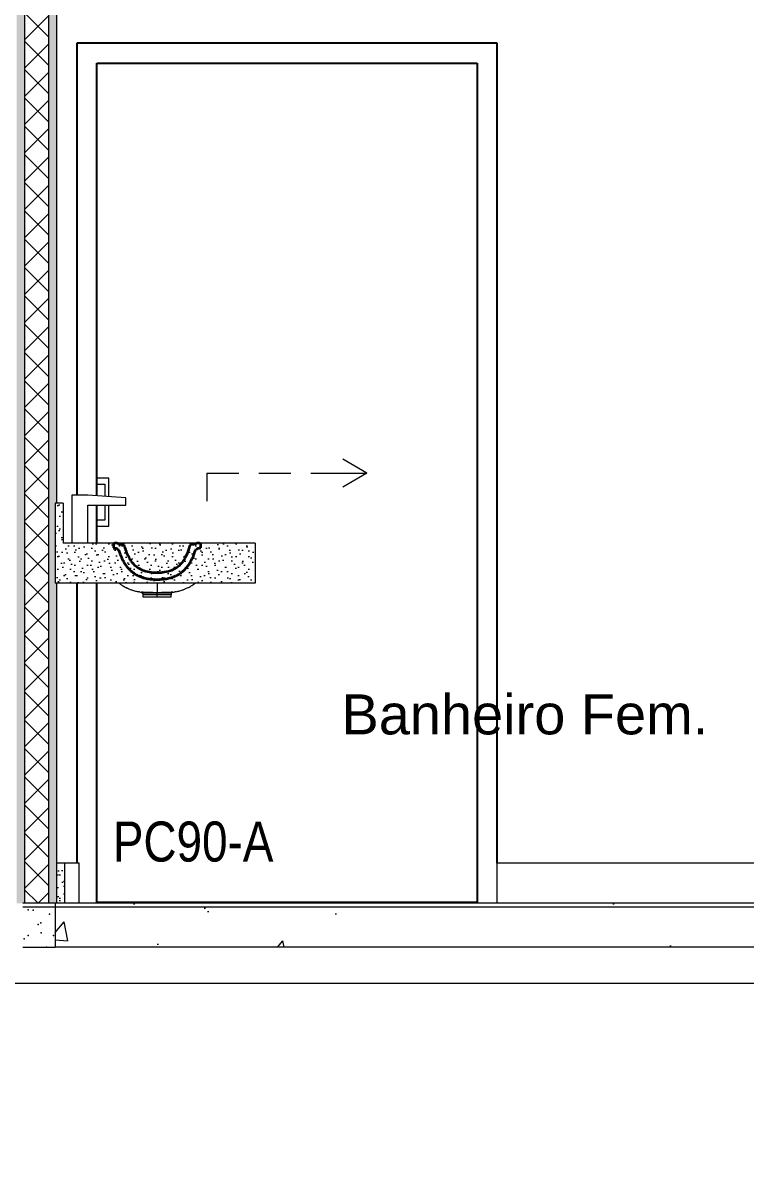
# Model space of a CAD drawing. Header units: metres. Extents: x -1783 to 21505, y -57 to 13660.
# Drawn here: x 17388 to 17568.5, y 7243.5 to 7532 of the extents above; entities that cross this region are included whole.
import ezdxf

# ---------------------------------------------------------------- set-up
doc = ezdxf.new("R2010")
doc.units = ezdxf.units.M
doc.header["$MEASUREMENT"] = 0
for name, color, linetype, lineweight in [('01_A Corte AA_1_0_Caneta_No__1', 7, 'Continuous', 35), ('01_A Corte AA_1_COBERTURA-LINHAS.EXEC_Caneta_No__241', 7, 'Continuous', 13), ('01_A Corte AA_1_LAJES.EST_Caneta_No__241', 7, 'Continuous', 13), ('01_A Corte AA_1_LAJES.EST_Caneta_No__4', 7, 'Continuous', 20), ('01_A Corte AA_1_LAJES.EST_Caneta_No__7', 7, 'Continuous', 13), ('01_A Corte AA_1_LOUCAS-METAIS.ARQ_Caneta_No__1', 7, 'Continuous', 35), ('01_A Corte AA_1_LOUCAS-METAIS.ARQ_Caneta_No__96', 252, 'Continuous', 0), ('01_A Corte AA_1_PAREDE CONSTRUIR_Caneta_No__241', 7, 'Continuous', 13), ('01_A Corte AA_1_PAREDE CONSTRUIR_Caneta_No__3', 7, 'Continuous', 25), ('01_A Corte AA_1_PAREDE CONSTRUIR_Caneta_No__83', 84, 'Continuous', 0), ('01_A Corte AA_1_PAREDE CONSTRUIR_Caneta_No__98', 7, 'Continuous', 0), ('01_A Corte AA_1_PISO - Rodapé_Caneta_No__11', 7, 'Continuous', 5)]:
    doc.layers.add(name, color=color, linetype=linetype, lineweight=lineweight)
for name, color, linetype, lineweight, true_color in [('01_A Corte AA_1_LAJES.EST_Caneta_No__16', 7, 'Continuous', 0, 0xc9c9c9), ('01_A Corte AA_1_LAJES.EST_Caneta_No__254', 7, 'Continuous', 0, 0xd1c9ad), ('01_A Corte AA_1_LAJES.EST_Caneta_No__97', 7, 'Continuous', 5, 0x6b6b6b), ('01_A Corte AA_1_LOUCAS-METAIS.ARQ_Caneta_No__97', 7, 'Continuous', 5, 0x6b6b6b), ('01_A Corte AA_1_PAREDE CONSTRUIR_Caneta_No__97', 7, 'Continuous', 5, 0x6b6b6b), ('01_A Corte AA_1_PISO - Rodapé_Caneta_No__97', 7, 'Continuous', 5, 0x6b6b6b)]:
    doc.layers.add(name, color=color, linetype=linetype, lineweight=lineweight, true_color=true_color)
doc.layers.add('01_A Corte AA_1_PAREDE CONSTRUIR', color=7, linetype='Continuous')
doc.layers.add('cotas', color=7, linetype='Continuous')
doc.styles.add('GENERATED_STYLE_1', font='arial.ttf')
doc.styles.add('GENERATED_STYLE_2', font='arial.ttf', dxfattribs={"width": 0.8})
pattern_1 = [(45, (22447.5286, 7316.9294), (-1.5909903, 1.5909903), [0, -1.5, 0, -2.25]), (110, (22452.5286, 7316.9294), (2.1143084, 0.7695453), [0, -1.1, 0, -1.9])]

msp = doc.modelspace()

# ---------------------------------------------------------------- hatches: boundary and pattern name
at = {"layer": '01_A Corte AA_1_LAJES.EST_Caneta_No__254', "linetype": 'Continuous', "lineweight": 0, "true_color": 0xd1c9ad}
h = msp.add_hatch(dxfattribs=at)
h.set_pattern_fill('HAIE_OD_0001', color=9, scale=100, style=0, pattern_type=2)
h.set_pattern_definition([(45, (22447.529, 7361.93), (-15.9099, 15.9099), [0, -15, 0, -22.5]), (110, (22497.529, 7361.93), (21.14308, 7.69545), [0, -11, 0, -19])])
h.paths.add_polyline_path([(17395.959, 7310.929), (18046.125, 7310.929), (18046.125, 7311.929), (17395.959, 7311.929)])
at = {"layer": '01_A Corte AA_1_LAJES.EST_Caneta_No__97', "linetype": 'Continuous', "lineweight": 5, "true_color": 0x6b6b6b}
h = msp.add_hatch(dxfattribs=at)
h.set_pattern_fill('AR_CONC_0001', color=251, scale=100, style=0, pattern_type=2)
h.set_pattern_definition([(50, (22447.53, 7311.93), (-54.6554, 4.78173), [5.715, -62.865]), (355, (22447.53, 7311.93), (-10.573, 57.31705), [4.572, -50.2922]), (100.4514, (22452.083, 7311.53), (44.0824, 52.5353), [4.857, -53.4271]), (46.1842, (22447.53, 7327.17), (-81.3237, 12.6127), [8.5725, -94.2975]), (96.6356, (22454.306, 7326.12), (71.2212, 74.2278), [7.2855, -80.1407]), (351.1842, (22447.53, 7327.17), (71.2212, 74.2278), [6.858, -75.4379]), (21, (22455.15, 7323.36), (-45.4843, 30.67956), [5.715, -62.865]), (326, (22455.15, 7323.36), (18.5406, 55.2564), [4.572, -50.292]), (71.4514, (22458.94, 7320.803), (64.0249, 24.57683), [4.857, -53.427]), (37.5, (22447.529, 7311.93), (0.92658, 25.36651), [0, -49.6824, 0, -51.054, 0, -50.4825]), (7.5, (22447.53, 7311.93), (20.0459, 30.05417), [0, -29.1084, 0, -48.5394, 0, -19.2405]), (327.5, (22430.536, 7311.93), (-40.67718, 1.71862), [0, -19.05, 0, -59.436, 0, -78.867]), (317.5, (22422.916, 7311.93), (44.43875, 7.62795), [0, -24.765, 0, -39.4716, 0, -56.007])])
h.paths.add_polyline_path([(17395.959, 7300.929), (18046.125, 7300.929), (18046.125, 7310.929), (17395.959, 7310.929)])
at = {"layer": '01_A Corte AA_1_LOUCAS-METAIS.ARQ_Caneta_No__97', "linetype": 'Continuous', "lineweight": 5, "true_color": 0x6b6b6b}
h = msp.add_hatch(dxfattribs=at)
h.set_pattern_fill('CUT_STONE_0001', color=251, scale=100, style=0, pattern_type=2)
h.set_pattern_definition(pattern_1)
h.paths.add_polyline_path([(17395.959, 7411.929), (17395.959, 7391.929), (17445.959, 7391.929), (17445.959, 7401.929), (17397.959, 7401.929), (17397.959, 7411.929)])
at = {"layer": '01_A Corte AA_1_PAREDE CONSTRUIR', "linetype": 'Continuous', "lineweight": 0, "true_color": 0xffffff}
for points in [[(17386.363, 7311.929), (17388.363, 7311.929), (17388.363, 7626.929), (17386.363, 7626.929)], [(17394.363, 7626.929), (17394.363, 7311.929), (17396.363, 7311.929), (17396.363, 7391.929), (17395.959, 7391.929), (17395.959, 7411.929), (17396.363, 7411.929), (17396.363, 7626.929)]]:
    msp.add_hatch(color=7, dxfattribs=at).paths.add_polyline_path(points)
at = {"layer": '01_A Corte AA_1_PAREDE CONSTRUIR_Caneta_No__83', "linetype": 'Continuous', "lineweight": 0}
h = msp.add_hatch(dxfattribs=at)
h.set_pattern_fill('PLACOMUR_0001', color=84, scale=100, style=0, pattern_type=2)
h.set_pattern_definition([(45, (22447.5286, 7311.9294), (-3.535534, 3.535534), []), (135, (22447.5286, 7311.9294), (3.535534, 3.535534), [])])
h.paths.add_polyline_path([(17388.363, 7626.929), (17388.363, 7311.929), (17394.363, 7311.929), (17394.363, 7626.929)])
at = {"layer": '01_A Corte AA_1_PISO - Rodapé_Caneta_No__97', "linetype": 'Continuous', "lineweight": 5, "true_color": 0x6b6b6b}
h = msp.add_hatch(dxfattribs=at)
h.set_pattern_fill('CUT_STONE_0001', color=251, scale=100, style=0, pattern_type=2)
h.set_pattern_definition(pattern_1)
h.paths.add_polyline_path([(17396.363, 7321.929), (17396.363, 7311.929), (17398.363, 7311.929), (17398.363, 7321.929)])
at = {"layer": 'cotas'}
h = msp.add_hatch(color=7, dxfattribs=at)
h.dxf.hatch_style = 1
h.paths.add_polyline_path([(21504.961, 13659.963), (10304.961, 13659.963), (10304.961, 5739.963), (21504.961, 5739.963)])
h.paths.add_polyline_path([(10571.627, 13593.296), (21371.627, 13593.296), (21371.627, 5806.63), (10571.627, 5806.63)], flags=16)

# ---------------------------------------------------------------- linework, layer by layer
at = {"layer": '01_A Corte AA_1_LAJES.EST_Caneta_No__16', "color": 9, "linetype": 'Continuous', "lineweight": 0, "ltscale": 1000, "true_color": 0xc9c9c9}
msp.add_line((17066.125, 7291.929), (17886.169, 7291.929), dxfattribs=at)
at = {"layer": '01_A Corte AA_1_LAJES.EST_Caneta_No__241', "color": 7, "linetype": 'Continuous', "lineweight": 13, "ltscale": 1000}
for p, q in [((17395.959, 7310.929), (17387.959, 7310.929)), ((17387.959, 7300.929), (17395.959, 7300.929))]:
    msp.add_line(p, q, dxfattribs=at)
at = {"layer": '01_A Corte AA_1_LAJES.EST_Caneta_No__4', "color": 7, "linetype": 'Continuous', "lineweight": 20, "ltscale": 1000}
for p in [(17395.959, 7310.929), (18046.125, 7300.929)]:
    msp.add_line(p, (17395.959, 7300.929), dxfattribs=at)
at = {"layer": '01_A Corte AA_1_LAJES.EST_Caneta_No__7', "color": 7, "linetype": 'Continuous', "lineweight": 13, "ltscale": 1000}
for p, q in [((17395.959, 7311.929), (17395.959, 7310.929)), ((17704.292, 7311.929), (17398.363, 7311.929)), ((18046.125, 7310.929), (17395.959, 7310.929))]:
    msp.add_line(p, q, dxfattribs=at)
at = {"layer": '01_A Corte AA_1_LAJES.EST_Caneta_No__7', "color": 7, "linetype": 'Continuous', "lineweight": 13, "ltscale": 1000, "flags": 128}
msp.add_lwpolyline([(17398.363, 7311.929), (17396.363, 7311.929), (17395.959, 7311.929)], dxfattribs=at)
at = {"layer": '01_A Corte AA_1_LAJES.EST_Caneta_No__97', "color": 251, "linetype": 'Continuous', "lineweight": 5, "ltscale": 1000, "true_color": 0x6b6b6b}
for p in [(17389.24, 7310.262), (17390.465, 7310.183), (17394.544, 7309.202), (17391.764, 7306.612), (17392.422, 7307.08), (17388.288, 7303.006), (17389.24, 7303.898), (17392.517, 7304.545), (17395.604, 7303.898), (17393.817, 7300.974)]:
    msp.add_point(p, dxfattribs=at)
at = {"layer": '01_A Corte AA_1_LOUCAS-METAIS.ARQ_Caneta_No__1', "color": 7, "linetype": 'Continuous', "lineweight": 35, "ltscale": 1000}
for p, q in [((17411.403, 7401.929), (17410.906, 7401.929)), ((17411.788, 7401.796), (17411.786, 7401.798)), ((17432.001, 7401.929), (17431.506, 7401.929)), ((17414.213, 7398.816), (17414.211, 7398.82)), ((17430.227, 7398.086), (17430.229, 7398.09))]:
    msp.add_line(p, q, dxfattribs=at)
at = {"layer": '01_A Corte AA_1_LOUCAS-METAIS.ARQ_Caneta_No__1', "color": 7, "linetype": 'Continuous', "lineweight": 35, "ltscale": 1000, "flags": 128}
for points in [[(17410.586, 7401.78), (17410.541, 7401.663), (17410.53, 7401.558), (17410.55, 7401.448), (17410.563, 7401.334), (17410.563, 7401.042), (17410.55, 7400.931), (17410.55, 7400.754)], [(17410.723, 7401.889), (17410.683, 7401.858), (17410.586, 7401.78)], [(17410.906, 7401.929), (17410.723, 7401.889)], [(17413.241, 7401.437), (17413.147, 7401.492), (17412.997, 7401.579), (17412.857, 7401.6), (17412.665, 7401.63), (17412.291, 7401.63), (17412.202, 7401.638), (17412.119, 7401.65), (17411.991, 7401.694), (17411.79, 7401.794), (17411.712, 7401.868), (17411.623, 7401.899), (17411.41, 7401.929)], [(17429.665, 7401.437), (17429.606, 7401.301), (17429.578, 7401.235), (17429.528, 7401.062), (17429.484, 7400.929), (17429.454, 7400.827), (17429.308, 7400.377), (17429.283, 7400.302), (17429.121, 7399.849), (17429.101, 7399.794), (17428.918, 7399.331), (17428.696, 7398.823), (17428.664, 7398.758), (17428.379, 7398.204), (17428.344, 7398.148), (17428.024, 7397.621), (17427.924, 7397.487), (17427.622, 7397.071), (17427.258, 7396.685), (17426.92, 7396.317), (17426.181, 7395.734), (17426.078, 7395.662), (17425.968, 7395.608), (17425.041, 7395.143), (17424.269, 7394.868), (17423.329, 7394.679), (17422.434, 7394.569), (17422.31, 7394.562), (17421.662, 7394.554), (17421.578, 7394.545), (17421.453, 7394.536), (17421.329, 7394.545), (17421.246, 7394.554), (17420.599, 7394.562), (17420.472, 7394.569), (17419.579, 7394.679), (17418.672, 7394.857), (17417.868, 7395.142), (17416.943, 7395.605), (17416.83, 7395.66), (17416.725, 7395.735), (17415.988, 7396.315), (17415.651, 7396.682), (17415.286, 7397.069), (17414.984, 7397.484), (17414.884, 7397.618), (17414.564, 7398.145), (17414.529, 7398.202), (17414.242, 7398.758), (17414.211, 7398.82), (17414.002, 7399.296), (17413.806, 7399.79), (17413.786, 7399.845), (17413.624, 7400.299), (17413.6, 7400.373), (17413.454, 7400.822), (17413.352, 7401.147), (17413.327, 7401.235), (17413.241, 7401.437)], [(17431.506, 7401.929), (17431.442, 7401.923), (17431.354, 7401.914), (17431.271, 7401.886), (17431.22, 7401.868), (17431.127, 7401.801), (17431.079, 7401.772), (17431.031, 7401.747), (17430.95, 7401.706), (17430.816, 7401.66), (17430.742, 7401.643), (17430.613, 7401.63), (17430.245, 7401.63), (17430.157, 7401.615), (17429.909, 7401.579), (17429.819, 7401.527), (17429.665, 7401.437)], [(17432.183, 7401.889), (17432.117, 7401.904), (17432.044, 7401.92)], [(17432.321, 7401.78), (17432.277, 7401.815), (17432.183, 7401.889)], [(17432.356, 7400.754), (17432.356, 7400.931), (17432.343, 7401.042), (17432.343, 7401.334), (17432.367, 7401.487), (17432.374, 7401.537), (17432.381, 7401.63), (17432.321, 7401.78)], [(17410.55, 7400.754), (17410.766, 7400.754), (17410.984, 7400.717), (17411.27, 7400.67), (17411.507, 7400.53), (17411.672, 7400.434)], [(17411.672, 7400.434), (17411.851, 7400.154), (17411.89, 7400.095), (17411.981, 7399.834), (17412.069, 7399.579), (17412.16, 7399.327), (17412.256, 7399.076), (17412.453, 7398.592), (17412.656, 7398.137), (17412.677, 7398.091), (17412.912, 7397.623), (17412.937, 7397.577), (17413.08, 7397.317), (17413.127, 7397.239), (17413.258, 7397.016), (17413.331, 7396.901), (17413.447, 7396.719), (17413.552, 7396.566), (17413.646, 7396.427), (17413.792, 7396.232), (17413.858, 7396.142), (17414.052, 7395.901), (17414.245, 7395.676), (17414.32, 7395.591), (17414.575, 7395.329), (17414.657, 7395.252), (17414.843, 7395.074), (17415.005, 7394.935), (17415.126, 7394.829), (17415.387, 7394.624), (17415.544, 7394.507), (17415.742, 7394.37), (17415.818, 7394.322), (17416.077, 7394.159), (17416.303, 7394.032), (17416.43, 7393.959), (17416.717, 7393.812), (17416.8, 7393.772), (17416.847, 7393.753), (17417.195, 7393.603), (17417.485, 7393.495), (17417.608, 7393.447), (17417.804, 7393.382), (17418.043, 7393.31), (17418.234, 7393.261), (17418.502, 7393.191), (17418.83, 7393.118), (17418.982, 7393.089), (17419.143, 7393.064), (17419.489, 7393.01), (17419.807, 7392.97), (17420.016, 7392.95), (17420.31, 7392.929), (17420.566, 7392.91), (17420.744, 7392.902), (17421.138, 7392.892), (17421.325, 7392.889), (17421.453, 7392.887), (17421.581, 7392.889), (17421.768, 7392.892), (17422.162, 7392.902), (17422.339, 7392.91), (17422.594, 7392.929), (17422.889, 7392.95), (17423.099, 7392.97), (17423.417, 7393.01), (17423.761, 7393.064), (17423.923, 7393.089), (17424.076, 7393.118), (17424.403, 7393.19), (17424.67, 7393.261), (17424.862, 7393.31), (17425.102, 7393.382), (17425.298, 7393.447), (17425.42, 7393.494), (17425.71, 7393.603), (17426.059, 7393.752), (17426.105, 7393.772), (17426.189, 7393.812), (17426.476, 7393.958), (17426.602, 7394.031), (17426.828, 7394.158), (17427.087, 7394.322), (17427.164, 7394.369), (17427.362, 7394.507), (17427.481, 7394.593), (17427.779, 7394.829), (17427.9, 7394.934), (17428.062, 7395.074), (17428.376, 7395.378), (17428.46, 7395.458), (17428.663, 7395.681), (17428.823, 7395.862), (17428.873, 7395.925), (17429.155, 7396.283), (17429.236, 7396.398), (17429.361, 7396.571), (17429.466, 7396.732), (17429.555, 7396.866), (17429.679, 7397.069), (17429.738, 7397.165), (17429.875, 7397.407), (17429.911, 7397.469), (17430.058, 7397.746), (17430.227, 7398.086), (17430.25, 7398.135), (17430.374, 7398.407), (17430.511, 7398.728), (17430.642, 7399.053), (17430.735, 7399.299), (17430.826, 7399.547), (17430.913, 7399.798), (17430.997, 7400.051), (17431.099, 7400.221), (17431.147, 7400.297), (17431.234, 7400.434)], [(17431.234, 7400.434), (17431.454, 7400.563), (17431.636, 7400.67), (17431.92, 7400.717), (17432.141, 7400.754), (17432.356, 7400.754)]]:
    msp.add_lwpolyline(points, dxfattribs=at)
at = {"layer": '01_A Corte AA_1_LOUCAS-METAIS.ARQ_Caneta_No__96', "color": 252, "linetype": 'Continuous', "lineweight": 0, "ltscale": 1000}
for p, q in [((17404.121, 7413.929), (17400.121, 7413.929)), ((17400.121, 7413.929), (17400.121, 7401.929)), ((17413.621, 7413.265), (17404.121, 7413.929)), ((17413.621, 7411.429), (17413.621, 7413.265)), ((17397.959, 7411.929), (17396.363, 7411.929)), ((17397.959, 7411.929), (17397.959, 7401.929)), ((17404.121, 7401.929), (17404.121, 7411.429)), ((17404.121, 7411.429), (17413.621, 7411.429)), ((17410.906, 7401.929), (17397.959, 7401.929)), ((17431.506, 7401.929), (17411.403, 7401.929)), ((17445.959, 7401.929), (17445.959, 7391.929)), ((17411.981, 7391.915), (17411.961, 7391.929)), ((17411.981, 7391.915), (17412.028, 7391.881)), ((17412.028, 7391.882), (17412.166, 7391.78)), ((17412.166, 7391.78), (17412.028, 7391.882)), ((17412.166, 7391.78), (17412.18, 7391.771)), ((17412.18, 7391.771), (17412.166, 7391.78)), ((17412.192, 7391.762), (17412.18, 7391.771)), ((17412.192, 7391.762), (17412.365, 7391.642)), ((17412.365, 7391.642), (17412.561, 7391.511)), ((17412.561, 7391.511), (17412.761, 7391.383)), ((17412.761, 7391.383), (17412.839, 7391.335)), ((17412.839, 7391.335), (17413.046, 7391.211)), ((17413.046, 7391.211), (17413.255, 7391.092)), ((17413.255, 7391.092), (17413.468, 7390.976)), ((17413.468, 7390.976), (17413.684, 7390.864)), ((17413.684, 7390.864), (17413.913, 7390.751)), ((17413.747, 7390.835), (17413.952, 7390.733)), ((17413.952, 7390.733), (17414.078, 7390.674)), ((17414.078, 7390.674), (17414.244, 7390.599)), ((17414.244, 7390.599), (17414.412, 7390.526)), ((17414.412, 7390.526), (17414.582, 7390.456)), ((17414.582, 7390.456), (17414.757, 7390.386)), ((17414.757, 7390.386), (17414.933, 7390.319)), ((17414.933, 7390.319), (17415.112, 7390.255)), ((17415.112, 7390.255), (17415.291, 7390.193)), ((17415.291, 7390.193), (17415.551, 7390.109)), ((17415.551, 7390.109), (17415.798, 7390.036)), ((17415.798, 7390.036), (17416.048, 7389.967)), ((17416.048, 7389.967), (17416.259, 7389.913)), ((17416.259, 7389.913), (17416.472, 7389.863)), ((17416.472, 7389.863), (17416.55, 7389.846)), ((17416.55, 7389.846), (17416.792, 7389.796)), ((17417.036, 7389.75), (17416.792, 7389.796)), ((17417.027, 7389.752), (17417.027, 7389.752)), ((17417.027, 7389.752), (17417.283, 7389.71)), ((17417.027, 7389.752), (17417.036, 7389.75)), ((17417.283, 7389.71), (17417.531, 7389.674)), ((17417.531, 7389.674), (17417.546, 7389.671)), ((17417.546, 7389.671), (17417.531, 7389.674)), ((17417.569, 7389.672), (17417.541, 7389.673)), ((17417.561, 7389.666), (17417.574, 7389.659)), ((17417.574, 7389.659), (17417.561, 7389.666)), ((17417.561, 7389.666), (17417.586, 7389.65)), ((17417.613, 7389.67), (17417.569, 7389.672)), ((17417.596, 7389.639), (17417.632, 7389.596)), ((17417.632, 7389.596), (17417.596, 7389.639)), ((17417.675, 7389.668), (17417.613, 7389.67)), ((17417.674, 7389.635), (17417.616, 7389.637)), ((17417.632, 7389.596), (17417.667, 7389.553)), ((17417.667, 7389.553), (17417.703, 7389.51)), ((17417.77, 7389.631), (17417.674, 7389.635)), ((17417.753, 7389.665), (17417.675, 7389.668)), ((17417.703, 7389.51), (17417.738, 7389.467)), ((17417.738, 7389.467), (17417.774, 7389.424)), ((17417.848, 7389.662), (17417.753, 7389.665)), ((17417.9, 7389.627), (17417.77, 7389.631)), ((17417.954, 7389.424), (17417.774, 7389.424)), ((17417.774, 7389.424), (17417.819, 7389.36)), ((17417.958, 7389.659), (17417.848, 7389.662)), ((17418.065, 7389.622), (17417.9, 7389.627)), ((17418.476, 7389.424), (17417.954, 7389.424)), ((17418.083, 7389.655), (17417.958, 7389.659)), ((17418.263, 7389.615), (17418.065, 7389.622)), ((17418.218, 7389.651), (17418.083, 7389.655)), ((17418.365, 7389.646), (17418.218, 7389.651)), ((17418.49, 7389.608), (17418.263, 7389.615)), ((17418.525, 7389.641), (17418.365, 7389.646)), ((17419.29, 7389.424), (17418.476, 7389.424)), ((17418.745, 7389.6), (17418.49, 7389.608)), ((17418.697, 7389.636), (17418.525, 7389.641)), ((17418.91, 7389.63), (17418.697, 7389.636)), ((17419.026, 7389.592), (17418.745, 7389.6)), ((17419.121, 7389.624), (17418.91, 7389.63)), ((17419.329, 7389.583), (17419.026, 7389.592)), ((17419.343, 7389.617), (17419.121, 7389.624)), ((17420.316, 7389.424), (17419.29, 7389.424)), ((17419.652, 7389.573), (17419.329, 7389.583)), ((17419.574, 7389.61), (17419.343, 7389.617)), ((17419.814, 7389.603), (17419.574, 7389.61)), ((17419.992, 7389.562), (17419.652, 7389.573)), ((17419.965, 7389.599), (17419.814, 7389.603)), ((17420.181, 7389.592), (17419.965, 7389.599)), ((17420.346, 7389.552), (17419.992, 7389.562)), ((17420.292, 7389.59), (17420.181, 7389.592)), ((17420.37, 7389.587), (17420.181, 7389.592)), ((17421.453, 7389.424), (17420.316, 7389.424)), ((17420.71, 7389.545), (17420.346, 7389.552)), ((17421.002, 7389.574), (17420.37, 7389.587)), ((17421.079, 7389.54), (17420.71, 7389.545)), ((17421.002, 7389.574), (17421.453, 7389.571)), ((17421.453, 7389.537), (17421.079, 7389.54)), ((17421.453, 7391.929), (17421.453, 7391.813)), ((17421.453, 7391.813), (17421.453, 7391.699)), ((17421.453, 7391.699), (17421.453, 7391.542)), ((17421.453, 7391.542), (17421.453, 7391.455)), ((17421.453, 7391.455), (17421.453, 7391.355)), ((17421.453, 7391.355), (17421.453, 7391.258)), ((17421.453, 7391.258), (17421.453, 7391.112)), ((17421.453, 7391.112), (17421.453, 7390.973)), ((17421.453, 7390.973), (17421.453, 7390.863)), ((17421.453, 7390.863), (17421.453, 7390.758)), ((17421.453, 7390.758), (17421.453, 7390.646)), ((17421.453, 7390.646), (17421.453, 7390.54)), ((17421.453, 7390.54), (17421.453, 7390.505)), ((17421.453, 7390.505), (17421.453, 7390.354)), ((17421.453, 7390.354), (17421.453, 7390.215)), ((17421.453, 7390.215), (17421.453, 7390.116)), ((17421.453, 7390.116), (17421.453, 7390.025)), ((17421.453, 7390.025), (17421.453, 7389.941)), ((17421.453, 7389.941), (17421.453, 7389.884)), ((17421.453, 7389.884), (17421.453, 7389.871)), ((17421.453, 7389.871), (17421.453, 7389.832)), ((17421.453, 7389.832), (17421.453, 7389.785)), ((17421.453, 7389.785), (17421.453, 7389.742)), ((17421.453, 7389.742), (17421.453, 7389.703)), ((17421.453, 7389.703), (17421.453, 7389.663)), ((17421.453, 7389.663), (17421.453, 7389.63)), ((17421.453, 7389.604), (17421.453, 7389.585)), ((17421.453, 7389.585), (17421.453, 7389.604)), ((17421.453, 7389.56), (17421.453, 7389.576)), ((17421.453, 7389.537), (17421.904, 7389.574)), ((17421.453, 7389.55), (17421.453, 7389.56)), ((17421.453, 7389.537), (17421.453, 7389.55)), ((17421.954, 7389.541), (17421.453, 7389.537)), ((17421.453, 7389.515), (17421.453, 7389.537)), ((17421.453, 7389.492), (17421.453, 7389.515)), ((17421.453, 7389.469), (17421.453, 7389.492)), ((17421.453, 7389.424), (17421.453, 7389.469)), ((17421.453, 7389.424), (17421.453, 7389.447)), ((17421.453, 7389.36), (17421.453, 7389.424)), ((17422.59, 7389.424), (17421.453, 7389.424)), ((17422.536, 7389.587), (17421.904, 7389.574)), ((17422.444, 7389.55), (17421.954, 7389.541)), ((17422.918, 7389.562), (17422.444, 7389.55)), ((17422.663, 7389.591), (17422.536, 7389.587)), ((17423.616, 7389.424), (17422.59, 7389.424)), ((17423.029, 7389.601), (17422.663, 7389.591)), ((17423.367, 7389.576), (17422.918, 7389.562)), ((17423.351, 7389.611), (17423.029, 7389.601)), ((17423.657, 7389.62), (17423.351, 7389.611)), ((17423.412, 7389.577), (17423.367, 7389.576)), ((17423.784, 7389.589), (17423.412, 7389.577)), ((17424.43, 7389.424), (17423.616, 7389.424)), ((17423.944, 7389.628), (17423.657, 7389.62)), ((17424.163, 7389.6), (17423.784, 7389.589)), ((17424.163, 7389.6), (17423.784, 7389.589)), ((17424.212, 7389.636), (17423.944, 7389.628)), ((17424.496, 7389.611), (17424.163, 7389.6)), ((17424.431, 7389.643), (17424.212, 7389.636)), ((17424.953, 7389.424), (17424.43, 7389.424)), ((17424.63, 7389.649), (17424.431, 7389.643)), ((17424.779, 7389.62), (17424.496, 7389.611)), ((17424.809, 7389.654), (17424.63, 7389.649)), ((17424.691, 7389.496), (17424.742, 7389.568)), ((17425.133, 7389.424), (17424.691, 7389.496)), ((17424.691, 7389.496), (17424.953, 7389.424)), ((17425.31, 7389.639), (17424.742, 7389.568)), ((17425.006, 7389.627), (17424.779, 7389.62)), ((17424.965, 7389.659), (17424.809, 7389.654)), ((17425.133, 7389.424), (17424.953, 7389.424)), ((17425.059, 7389.662), (17424.965, 7389.659)), ((17425.173, 7389.633), (17425.006, 7389.627)), ((17425.141, 7389.665), (17425.059, 7389.662)), ((17425.087, 7389.36), (17425.133, 7389.424)), ((17425.211, 7389.667), (17425.141, 7389.665)), ((17425.275, 7389.637), (17425.173, 7389.633)), ((17425.269, 7389.669), (17425.211, 7389.667)), ((17425.347, 7389.672), (17425.269, 7389.669)), ((17425.31, 7389.639), (17425.275, 7389.637)), ((17425.31, 7389.639), (17425.321, 7389.65)), ((17425.321, 7389.65), (17425.332, 7389.659)), ((17425.332, 7389.659), (17425.346, 7389.666)), ((17425.346, 7389.666), (17425.36, 7389.671)), ((17425.375, 7389.674), (17425.347, 7389.672)), ((17425.36, 7389.671), (17425.375, 7389.674)), ((17425.375, 7389.674), (17425.623, 7389.71)), ((17425.623, 7389.71), (17425.87, 7389.75)), ((17425.87, 7389.75), (17425.879, 7389.752)), ((17426.114, 7389.796), (17425.879, 7389.752)), ((17425.88, 7389.752), (17425.879, 7389.752)), ((17426.114, 7389.796), (17426.356, 7389.846)), ((17426.356, 7389.846), (17426.434, 7389.863)), ((17426.434, 7389.863), (17426.647, 7389.913)), ((17426.647, 7389.913), (17426.858, 7389.967)), ((17426.858, 7389.967), (17427.108, 7390.036)), ((17427.108, 7390.036), (17427.355, 7390.109)), ((17427.355, 7390.109), (17427.615, 7390.193)), ((17427.615, 7390.193), (17427.795, 7390.255)), ((17427.795, 7390.255), (17427.973, 7390.319)), ((17427.973, 7390.319), (17428.149, 7390.386)), ((17428.149, 7390.386), (17428.324, 7390.456)), ((17428.324, 7390.456), (17428.494, 7390.526)), ((17428.494, 7390.526), (17428.662, 7390.599)), ((17428.662, 7390.599), (17428.828, 7390.674)), ((17428.828, 7390.674), (17428.992, 7390.751)), ((17428.992, 7390.751), (17429.222, 7390.864)), ((17429.222, 7390.864), (17429.467, 7390.991)), ((17429.222, 7390.864), (17429.262, 7390.884)), ((17429.467, 7390.991), (17429.67, 7391.102)), ((17429.67, 7391.102), (17429.869, 7391.217)), ((17430.035, 7391.316), (17429.869, 7391.217)), ((17430.066, 7391.335), (17430.035, 7391.316)), ((17430.066, 7391.335), (17430.145, 7391.383)), ((17430.145, 7391.383), (17430.345, 7391.511)), ((17430.345, 7391.511), (17430.542, 7391.642)), ((17430.542, 7391.642), (17430.639, 7391.709)), ((17430.639, 7391.709), (17430.735, 7391.776)), ((17430.941, 7391.929), (17430.735, 7391.776)), ((17430.943, 7391.929), (17430.735, 7391.776)), ((17430.735, 7391.776), (17430.925, 7391.915)), ((17430.925, 7391.915), (17430.945, 7391.929)), ((17417.819, 7389.36), (17417.855, 7389.291)), ((17417.855, 7389.291), (17417.882, 7389.218)), ((17417.882, 7389.218), (17417.898, 7389.141)), ((17417.898, 7389.141), (17417.903, 7389.063)), ((17417.947, 7389.063), (17417.903, 7389.063)), ((17417.903, 7389.063), (17417.903, 7388.429)), ((17417.903, 7388.429), (17417.903, 7388.429)), ((17418.077, 7389.063), (17417.947, 7389.063)), ((17418.077, 7388.429), (17417.947, 7388.429)), ((17418.29, 7389.063), (17418.077, 7389.063)), ((17418.29, 7388.429), (17418.077, 7388.429)), ((17418.581, 7389.063), (17418.29, 7389.063)), ((17418.581, 7388.429), (17418.29, 7388.429)), ((17418.943, 7389.063), (17418.581, 7389.063)), ((17418.943, 7388.429), (17418.581, 7388.429)), ((17419.366, 7389.063), (17418.943, 7389.063)), ((17419.366, 7388.429), (17418.943, 7388.429)), ((17419.841, 7389.063), (17419.366, 7389.063)), ((17419.841, 7388.429), (17419.366, 7388.429)), ((17420.356, 7389.063), (17419.841, 7389.063)), ((17420.356, 7388.429), (17419.841, 7388.429)), ((17420.898, 7389.063), (17420.356, 7389.063)), ((17420.898, 7388.429), (17420.356, 7388.429)), ((17421.453, 7389.063), (17420.898, 7389.063)), ((17421.453, 7388.429), (17420.898, 7388.429)), ((17421.453, 7389.291), (17421.453, 7389.36)), ((17421.453, 7389.218), (17421.453, 7389.291)), ((17421.453, 7389.141), (17421.453, 7389.218)), ((17421.453, 7389.063), (17421.453, 7389.141)), ((17421.453, 7388.429), (17421.453, 7389.063)), ((17422.008, 7389.063), (17421.453, 7389.063)), ((17422.008, 7388.429), (17421.453, 7388.429)), ((17422.55, 7389.063), (17422.008, 7389.063)), ((17422.55, 7388.429), (17422.008, 7388.429)), ((17423.065, 7389.063), (17422.55, 7389.063)), ((17423.065, 7388.429), (17422.55, 7388.429)), ((17423.54, 7389.063), (17423.065, 7389.063)), ((17423.54, 7388.429), (17423.065, 7388.429)), ((17423.963, 7389.063), (17423.54, 7389.063)), ((17423.963, 7388.429), (17423.54, 7388.429)), ((17424.325, 7389.063), (17423.963, 7389.063)), ((17424.325, 7388.429), (17423.963, 7388.429)), ((17424.616, 7389.063), (17424.325, 7389.063)), ((17424.616, 7388.429), (17424.325, 7388.429)), ((17424.829, 7389.063), (17424.616, 7389.063)), ((17424.829, 7388.429), (17424.616, 7388.429)), ((17424.959, 7389.063), (17424.829, 7389.063)), ((17424.959, 7388.429), (17424.829, 7388.429)), ((17425.003, 7389.063), (17424.959, 7389.063)), ((17425.003, 7388.429), (17424.959, 7388.429)), ((17425.003, 7389.063), (17425.008, 7389.141)), ((17425.003, 7388.429), (17425.003, 7389.063)), ((17425.008, 7389.141), (17425.024, 7389.218)), ((17425.024, 7389.218), (17425.051, 7389.291)), ((17425.051, 7389.291), (17425.087, 7389.36))]:
    msp.add_line(p, q, dxfattribs=at)
at = {"layer": '01_A Corte AA_1_LOUCAS-METAIS.ARQ_Caneta_No__96', "color": 252, "linetype": 'Continuous', "lineweight": 0, "ltscale": 1000, "flags": 128}
for points in [[(17445.959, 7401.929), (17443.959, 7401.929), (17432.001, 7401.929)], [(17445.959, 7391.929), (17443.959, 7391.929), (17397.959, 7391.929), (17396.363, 7391.929)]]:
    msp.add_lwpolyline(points, dxfattribs=at)
at = {"layer": '01_A Corte AA_1_LOUCAS-METAIS.ARQ_Caneta_No__96', "color": 252, "linetype": 'Continuous', "lineweight": 0, "ltscale": 1000}
for p in [(17417.596, 7389.639), (17421.453, 7389.537)]:
    msp.add_point(p, dxfattribs=at)
at = {"layer": '01_A Corte AA_1_PAREDE CONSTRUIR_Caneta_No__241', "color": 7, "linetype": 'Continuous', "lineweight": 13, "ltscale": 1000}
for p, q in [((17388.363, 7626.929), (17388.363, 7311.929)), ((17394.363, 7626.929), (17394.363, 7311.929)), ((17396.363, 7626.929), (17396.363, 7411.929)), ((17396.363, 7411.929), (17395.959, 7411.929)), ((17396.363, 7391.929), (17395.959, 7391.929)), ((17396.363, 7391.929), (17396.363, 7321.929)), ((17396.363, 7321.929), (17396.363, 7311.929))]:
    msp.add_line(p, q, dxfattribs=at)
at = {"layer": '01_A Corte AA_1_PAREDE CONSTRUIR_Caneta_No__241', "color": 7, "linetype": 'Continuous', "lineweight": 13, "ltscale": 1000, "flags": 128}
for points in [[(17395.959, 7411.929), (17395.959, 7401.929), (17395.959, 7391.929)], [(17395.959, 7311.929), (17394.363, 7311.929), (17388.363, 7311.929), (17387.959, 7311.929)]]:
    msp.add_lwpolyline(points, dxfattribs=at)
at = {"layer": '01_A Corte AA_1_PAREDE CONSTRUIR_Caneta_No__3', "color": 7, "linetype": 'Continuous', "lineweight": 25, "ltscale": 1000}
for p, q in [((17401.363, 7526.929), (17401.363, 7413.929)), ((17506.363, 7526.929), (17401.363, 7526.929)), ((17506.363, 7321.929), (17506.363, 7526.929)), ((17406.363, 7413.773), (17406.363, 7521.929)), ((17406.363, 7521.929), (17501.363, 7521.929)), ((17501.363, 7521.929), (17501.363, 7311.929)), ((17406.363, 7401.929), (17406.363, 7411.429)), ((17401.363, 7391.929), (17401.363, 7321.929)), ((17406.363, 7311.929), (17406.363, 7391.929)), ((17406.363, 7312.229), (17501.363, 7312.229))]:
    msp.add_line(p, q, dxfattribs=at)
at = {"layer": '01_A Corte AA_1_PAREDE CONSTRUIR_Caneta_No__97', "color": 251, "linetype": 'Continuous', "lineweight": 5, "ltscale": 1000, "true_color": 0x6b6b6b}
for p, q in [((17473.863, 7419.429), (17467.801, 7422.929)), ((17433.863, 7419.429), (17441.863, 7419.429)), ((17433.863, 7419.429), (17433.863, 7412.429)), ((17446.863, 7419.429), (17454.863, 7419.429)), ((17459.863, 7419.429), (17465.863, 7419.429)), ((17465.863, 7419.429), (17473.863, 7419.429)), ((17473.863, 7419.429), (17467.801, 7415.929))]:
    msp.add_line(p, q, dxfattribs=at)
at = {"layer": '01_A Corte AA_1_PAREDE CONSTRUIR_Caneta_No__98', "color": 7, "linetype": 'Continuous', "lineweight": 0, "ltscale": 1000}
for p, q in [((17409.363, 7418.229), (17406.363, 7418.229)), ((17406.363, 7416.729), (17408.363, 7416.729)), ((17408.363, 7416.729), (17408.363, 7413.633)), ((17409.363, 7413.563), (17409.363, 7418.229)), ((17408.363, 7411.429), (17408.363, 7407.729)), ((17409.363, 7406.229), (17409.363, 7411.429)), ((17408.363, 7407.729), (17406.363, 7407.729)), ((17406.363, 7406.229), (17409.363, 7406.229))]:
    msp.add_line(p, q, dxfattribs=at)
at = {"layer": '01_A Corte AA_1_PISO - Rodapé_Caneta_No__11', "color": 7, "linetype": 'Continuous', "lineweight": 5, "ltscale": 1000}
for p, q in [((17398.363, 7321.929), (17396.363, 7321.929)), ((17398.363, 7321.929), (17398.363, 7311.929)), ((17402.004, 7321.929), (17398.363, 7321.929)), ((17402.004, 7311.929), (17402.004, 7321.929)), ((17506.363, 7311.929), (17506.363, 7321.929)), ((17647.416, 7321.929), (17506.363, 7321.929))]:
    msp.add_line(p, q, dxfattribs=at)

# ---------------------------------------------------------------- texts
at = {"layer": '01_A Corte AA_1_0_Caneta_No__1', "color": 7, "linetype": 'Continuous', "lineweight": 35, "insert": (17467.487, 7364.149), "char_height": 10, "attachment_point": 1, "style": 'GENERATED_STYLE_1'}
msp.add_mtext('\\A1;Banheiro Fem.', dxfattribs=at)
at = {"layer": '01_A Corte AA_1_COBERTURA-LINHAS.EXEC_Caneta_No__241', "color": 7, "linetype": 'Continuous', "lineweight": 13, "insert": (17410.402, 7332.365), "char_height": 10, "attachment_point": 1, "style": 'GENERATED_STYLE_2'}
msp.add_mtext('\\A1;\\pt0,241;{\\fArial Narrow|b0|i0|c0|p34;\\W1;PC90-A\\H0.66x;\\S^  ;\\S^  ;\\S^  ;\\S^  ;\\S^  ;\\S^  ;\\S^  ;\\S^  ;\\S^  ;\\S^  ;\\S^  ;}', dxfattribs=at)

doc.saveas('drawing.dxf')
